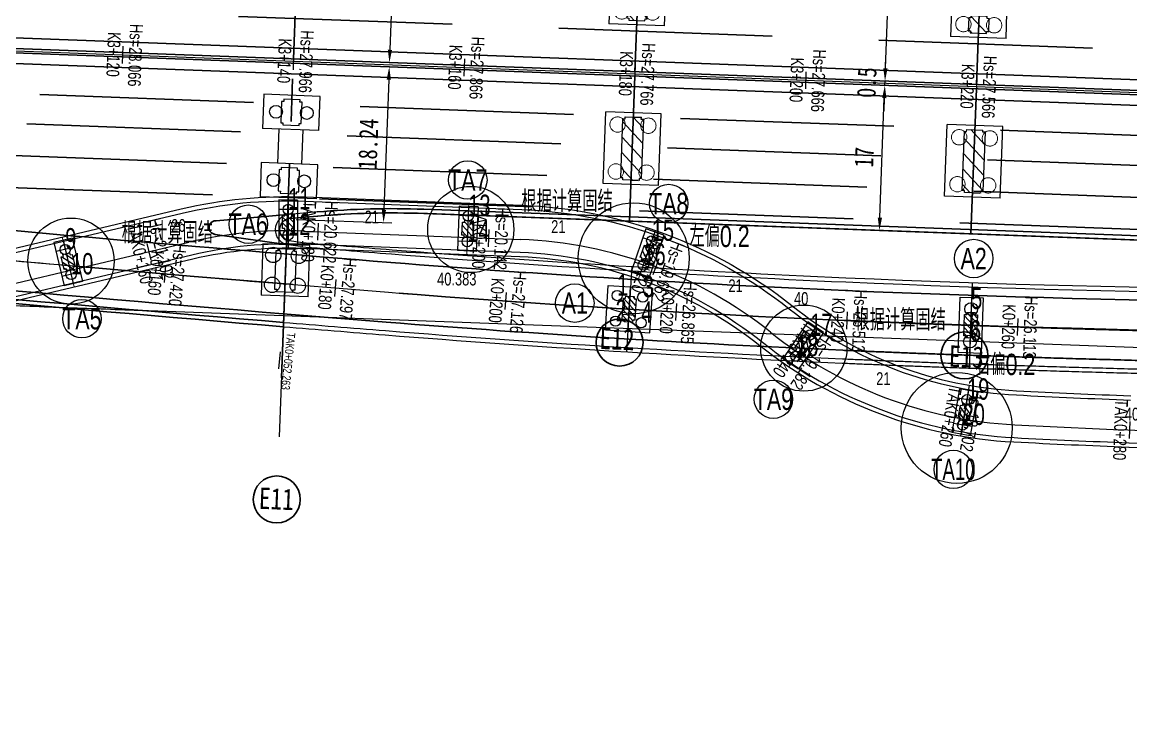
# Model space of a CAD drawing. Extents: x 0 to 558779, y 0 to 2762081.
# Drawn here: x 519330.7 to 519460.5, y 2757585 to 2757667.5 of the extents above; entities that cross this region are included whole.
import ezdxf
from ezdxf.enums import TextEntityAlignment as Align

# ---------------------------------------------------------------- set-up
doc = ezdxf.new("R2010")
doc.units = 0
doc.header["$LTSCALE"] = 20
doc.header["$PDMODE"] = 34
for name, pattern in [('CENTER', [2, 1.25, -0.25, 0.25, -0.25]), ('DASHED', [19.05, 12.7, -6.35]), ('HIDDEN', [0.375, 0.25, -0.125])]:
    doc.linetypes.add(name, pattern=pattern)
for name, color, linetype in [('B-标线', 8, 'Continuous'), ('DL-中心线', 10, 'Continuous'), ('L-主桥边线', 240, 'Continuous'), ('L-洛秀互通匝道边线', 140, 'Continuous'), ('L-脊线', 222, 'Continuous'), ('offset', 7, 'Continuous'), ('Pile-TA', 7, 'Continuous'), ('QL-主线桥位平面', 190, 'Continuous'), ('QL-主线桥墩', 191, 'Continuous'), ('QL-分孔线', 4, 'Continuous'), ('QL-墩号', 6, 'Continuous'), ('QL-桥墩', 191, 'Continuous'), ('QL-桥跨数值', 6, 'Continuous'), ('RD-红线', 230, 'Continuous'), ('XW_2022', 7, 'Continuous'), ('XW_A', 7, 'Continuous'), ('XW_C', 7, 'Continuous'), ('XW_红树林', 7, 'Continuous'), ('主线墩中心线', 6, 'Continuous'), ('主线墩号', 1, 'Continuous'), ('主线桥宽', 4, 'Continuous'), ('桩号-2022', 7, 'Continuous'), ('桩号-A', 7, 'Continuous'), ('桩号-红树林', 7, 'Continuous'), ('粗实线', 1, 'Continuous'), ('设计高-2022', 7, 'Continuous'), ('设计高-A', 7, 'Continuous'), ('设计高-地面高-2022', 7, 'Continuous'), ('设计高-地面高-A', 7, 'Continuous'), ('设计高-地面高-红树林', 7, 'Continuous'), ('设计高-红树林', 7, 'Continuous')]:
    doc.layers.add(name, color=color, linetype=linetype)
doc.layers.add('偏心', color=4, linetype='Continuous', plot=False)
doc.layers.add('坐标标注', color=6, linetype='Continuous', plot=False)
for name, color, linetype, lineweight in [('构造细实', 5, 'Continuous', 15), ('标注', 3, 'Continuous', 15), ('细虚线', 2, 'DASHED', 15)]:
    doc.layers.add(name, color=color, linetype=linetype, lineweight=lineweight)
doc.styles.get("Standard").update_dxf_attribs({"font": 'fsdb_e.shx', "width": 0.7, "bigfont": 'hzdx.shx'})
doc.styles.add('仿宋', font='simfang_0.ttf', dxfattribs={"width": 0.8})
doc.dimstyles.new('跨度', dxfattribs={"dimscale": 2, "dimtxt": 2.2, "dimasz": 1.5, "dimexe": 1, "dimexo": 1, "dimgap": 1, "dimtad": 1, "dimdec": 3, "dimzin": 9, "dimdsep": 46, "dimtxsty": '仿宋', "dimcen": 0, "dimclrd": 4, "dimclre": 4, "dimclrt": 256, "dimadec": 0, "dimazin": 3, "dimtfac": 1, "dimtdec": 3, "dimtix": 1, "dimtmove": 2, "dimatfit": 3, "dimfxl": 1, "dimtolj": 1, "dimtzin": 0, "dimarcsym": 2})
pattern_1 = [(0, (0, 2e-10), (0, 6.985), [5.08, -1.905]), (90, (0, 2e-10), (-6.985, 4e-16), [5.08, -1.905])]
pattern_2 = [(0, (0, 0), (0, 6.985), [5.08, -1.905]), (90, (0, 0), (-6.985, 4e-16), [5.08, -1.905])]

# ---------------------------------------------------------------- blocks, each defined once
blk = doc.blocks.new('(10-1)10m花瓶墩单排桩2根1.5')
h = blk.add_hatch()
h.set_pattern_fill('ANGLE', color=256)
h.set_pattern_definition(pattern_1)
h.paths.add_polyline_path([(-1.5, -0.5), (-1.5, 0.5), (-1.25, 0.5), (-1.25, 0.75), (1.25, 0.75), (1.25, 0.5), (1.5, 0.5), (1.5, -0.5), (1.25, -0.5), (1.25, -0.75), (-1.25, -0.75), (-1.25, -0.5)])
h = blk.add_hatch()
h.set_pattern_fill('ANGLE', color=256)
h.set_pattern_definition(pattern_1)
h.paths.add_polyline_path([(-1.5, -0.5), (-1.5, 0.5), (-1.25, 0.5), (-1.25, 0.75), (1.25, 0.75), (1.25, 0.5), (1.5, 0.5), (1.5, -0.5), (1.25, -0.5), (1.25, -0.75), (-1.25, -0.75), (-1.25, -0.5)])
h = blk.add_hatch()
h.set_pattern_fill('ANSI31', color=3, scale=0.15)
h.paths.add_polyline_path([(-1.5, -0.5), (-1.5, 0.5), (-1.25, 0.5), (-1.25, 0.75), (1.25, 0.75), (1.25, 0.5), (1.5, 0.5), (1.5, -0.5), (1.25, -0.5), (1.25, -0.75), (-1.25, -0.75), (-1.25, -0.5)])
at = {"layer": 'QL-桥墩', "color": 1}
for p, q in [((-3.25, -1.35), (-3.25, 1.35)), ((-3.25, 1.35), (3.25, 1.35)), ((3.25, 1.35), (3.25, -1.35)), ((3.25, -1.35), (-3.25, -1.35))]:
    blk.add_line(p, q, dxfattribs=at)
at = {"layer": 'QL-桥墩', "color": 3, "linetype": 'CENTER'}
for p, q in [((0, -1.35), (0, 1.35)), ((3.25, 0), (-3.25, 0))]:
    blk.add_line(p, q, dxfattribs=at)
at = {"layer": 'QL-桥墩', "color": 1}
blk.add_lwpolyline([(-1.5, -0.5), (-1.5, 0.5), (-1.25, 0.5), (-1.25, 0.75), (1.25, 0.75), (1.25, 0.5), (1.5, 0.5), (1.5, -0.5), (1.25, -0.5), (1.25, -0.75), (-1.25, -0.75), (-1.25, -0.5)], close=True, dxfattribs=at)
at = {"layer": 'QL-桥墩', "color": 3}
for centre in [(-1.9, 0), (1.9, 0)]:
    blk.add_circle(centre, 0.75, dxfattribs=at)
blk = doc.blocks.new('(10-2)10m花瓶墩双排桩4根1.2')
h = blk.add_hatch()
h.set_pattern_fill('ANGLE', color=256)
h.set_pattern_definition(pattern_2)
h.paths.add_polyline_path([(-1.5, -0.5), (-1.5, 0.5), (-1.25, 0.5), (-1.25, 0.75), (1.25, 0.75), (1.25, 0.5), (1.5, 0.5), (1.5, -0.5), (1.25, -0.5), (1.25, -0.75), (-1.25, -0.75), (-1.25, -0.5)])
h = blk.add_hatch()
h.set_pattern_fill('ANGLE', color=256)
h.set_pattern_definition(pattern_2)
h.paths.add_polyline_path([(-1.5, -0.5), (-1.5, 0.5), (-1.25, 0.5), (-1.25, 0.75), (1.25, 0.75), (1.25, 0.5), (1.5, 0.5), (1.5, -0.5), (1.25, -0.5), (1.25, -0.75), (-1.25, -0.75), (-1.25, -0.5)])
h = blk.add_hatch()
h.set_pattern_fill('ANSI31', color=3, scale=0.15)
h.paths.add_polyline_path([(-1.5, -0.5), (-1.5, 0.5), (-1.25, 0.5), (-1.25, 0.75), (1.25, 0.75), (1.25, 0.5), (1.5, 0.5), (1.5, -0.5), (1.25, -0.5), (1.25, -0.75), (-1.25, -0.75), (-1.25, -0.5)])
at = {"layer": 'QL-桥墩', "color": 1}
for p, q in [((-2.6, 2.6), (2.6, 2.6)), ((-2.6, 2.6), (-2.6, -2.6)), ((2.6, 2.6), (2.6, -2.6)), ((-2.6, -2.6), (2.6, -2.6))]:
    blk.add_line(p, q, dxfattribs=at)
at = {"layer": 'QL-桥墩', "color": 3, "linetype": 'CENTER'}
for p, q in [((0, 2.6), (0, -2.6)), ((-2.6, 0), (2.6, 0))]:
    blk.add_line(p, q, dxfattribs=at)
at = {"layer": 'QL-桥墩', "color": 1, "ltscale": 0.1}
blk.add_lwpolyline([(-1.5, -0.5), (-1.5, 0.5), (-1.25, 0.5), (-1.25, 0.75), (1.25, 0.75), (1.25, 0.5), (1.5, 0.5), (1.5, -0.5), (1.25, -0.5), (1.25, -0.75), (-1.25, -0.75), (-1.25, -0.5)], close=True, dxfattribs=at)
at = {"layer": 'QL-桥墩', "color": 3, "ltscale": 0.1}
for centre in [(-1.5, 1.5), (1.5, 1.5), (-1.5, -1.5), (1.5, -1.5)]:
    blk.add_circle(centre, 0.6, dxfattribs=at)
blk = doc.blocks.new('E12')
at = {"layer": '构造细实'}
h = blk.add_hatch(dxfattribs=at)
h.set_pattern_fill('ANSI31', color=4, scale=40, style=0)
h.set_pattern_definition([(45, (-121555.62, -63617.73), (-89.80256, 89.80256), [])])
h.paths.add_polyline_path([(-1565, 95), (-1565, 0), (-1565, -95), (-1540, -95), (-1540, -120), (-1390, -120), (-1390, -95), (-1365, -95), (-1365, 0), (-1365, 95), (-1390, 95), (-1390, 120), (-1540, 120), (-1540, 95)])
h.paths.add_polyline_path([(-565, -95), (-565, 0), (-565, 95), (-590, 95), (-590, 120), (-740, 120), (-740, 95), (-765, 95), (-765, 0), (-765, -95), (-740, -95), (-740, -120), (-590, -120), (-590, -95)])
h.paths.add_polyline_path([(-2340, -120), (-2190, -120), (-2190, -95), (-2165, -95), (-2165, 0), (-2165, 95), (-2190, 95), (-2190, 120), (-2340, 120), (-2340, 95), (-2365, 95), (-2365, 0), (-2365, -95), (-2340, -95)])
h = blk.add_hatch(dxfattribs=at)
h.set_pattern_fill('ANSI31', color=4, scale=40, style=0)
h.set_pattern_definition([(45, (-121555.62, -63640.25), (-89.80256, 89.80256), [])])
edge = h.paths.add_edge_path()
edge.add_line((590, 120), (1280, 120))
edge.add_line((1280, 120), (1280, 95))
edge.add_line((1280, 95), (1305, 95))
edge.add_line((1305, 95), (1305, -95))
edge.add_line((1305, -95), (1280, -95))
edge.add_line((1280, -95), (1280, -120))
edge.add_line((1280, -120), (590, -120))
edge.add_line((590, -120), (590, -95))
edge.add_line((590, -95), (565, -95))
edge.add_line((565, -95), (565, 0))
edge.add_line((565, 0), (565, 95))
at = {"layer": '粗实线'}
for p, q in [((-2415, 325), (-2415, -325)), ((-2115, 325), (-2415, 325)), ((-2115, 325), (-2115, -325)), ((-1615, 325), (-1615, -325)), ((-1315, 325), (-1615, 325)), ((-1315, 325), (-1315, -325)), ((-815, 325), (-815, -325)), ((-515, 325), (-815, 325)), ((-515, 325), (-515, -325)), ((515, 325), (515, -325)), ((1355, 325), (515, 325)), ((1355, 325), (1355, -325)), ((-1615, 85), (-2115, 85)), ((-815, 85), (-1315, 85)), ((-1615, -85), (-2115, -85)), ((-815, -85), (-1315, -85)), ((-2415, -325), (-2115, -325)), ((-1615, -325), (-1315, -325)), ((-815, -325), (-515, -325)), ((1355, -325), (515, -325))]:
    blk.add_line(p, q, dxfattribs=at)
at = {"layer": '粗实线', "color": 3}
blk.add_line((1305, 0), (1305, 85), dxfattribs=at)
for points in [[(-2340, -120), (-2340, -95), (-2365, -95), (-2365, 0), (-2365, 95), (-2340, 95), (-2340, 120), (-2190, 120), (-2190, 95), (-2165, 95), (-2165, 0), (-2165, -95)], [(-565, -95), (-565, 0), (-565, 95), (-590, 95), (-590, 120), (-740, 120), (-740, 95), (-765, 95), (-765, 0), (-765, -95), (-740, -95), (-740, -120)], [(590, 120), (1280, 120), (1280, 95), (1305, 95), (1305, -95), (1280, -95), (1280, -120), (590, -120), (590, -95), (565, -95), (565, 0), (565, 95)], [(590, 120), (590, 95), (565, 95)], [(-2340, -120), (-2190, -120), (-2190, -95), (-2165, -95)], [(-740, -120), (-590, -120), (-590, -95), (-565, -95)]]:
    blk.add_lwpolyline(points, dxfattribs=at)
blk.add_lwpolyline([(-1565, 95), (-1565, 0), (-1565, -95), (-1540, -95), (-1540, -120), (-1390, -120), (-1390, -95), (-1365, -95), (-1365, 0), (-1365, 95), (-1390, 95), (-1390, 120), (-1540, 120), (-1540, 95)], close=True, dxfattribs=at)
at = {"layer": '细虚线', "ltscale": 5}
for centre in [(-2265, 180), (-1465, 180), (-665, 180), (660, 180), (1210, 180), (-2265, -180), (-1465, -180), (-665, -180), (660, -180), (1210, -180)]:
    blk.add_circle(centre, 90, dxfattribs=at)
blk = doc.blocks.new('E13')
at = {"layer": '构造细实'}
h = blk.add_hatch(dxfattribs=at)
h.set_pattern_fill('ANSI31', color=4, scale=40, style=0)
h.set_pattern_definition([(45, (-130359.59, -63617.73), (-89.80256, 89.80256), [])])
h.paths.add_polyline_path([(-1615, 95), (-1615, 0), (-1615, -95), (-1590, -95), (-1590, -120), (-1440, -120), (-1440, -95), (-1415, -95), (-1415, 0), (-1415, 95), (-1440, 95), (-1440, 120), (-1590, 120), (-1590, 95)])
h.paths.add_polyline_path([(-565, -95), (-565, 0), (-565, 95), (-590, 95), (-590, 120), (-740, 120), (-740, 95), (-765, 95), (-765, 0), (-765, -95), (-740, -95), (-740, -120), (-590, -120), (-590, -95)])
h.paths.add_polyline_path([(-2440, -120), (-2290, -120), (-2290, -95), (-2265, -95), (-2265, 0), (-2265, 95), (-2290, 95), (-2290, 120), (-2440, 120), (-2440, 95), (-2465, 95), (-2465, 0), (-2465, -95), (-2440, -95)])
h = blk.add_hatch(dxfattribs=at)
h.set_pattern_fill('ANSI31', color=4, scale=40, style=0)
h.set_pattern_definition([(45, (-130359.59, -63640.25), (-89.80256, 89.80256), [])])
edge = h.paths.add_edge_path()
edge.add_line((590, 120), (1280, 120))
edge.add_line((1280, 120), (1280, 95))
edge.add_line((1280, 95), (1305, 95))
edge.add_line((1305, 95), (1305, -95))
edge.add_line((1305, -95), (1280, -95))
edge.add_line((1280, -95), (1280, -120))
edge.add_line((1280, -120), (590, -120))
edge.add_line((590, -120), (590, -95))
edge.add_line((590, -95), (565, -95))
edge.add_line((565, -95), (565, 0))
edge.add_line((565, 0), (565, 95))
at = {"layer": '粗实线'}
for p, q in [((-2515, 325), (-2515, -325)), ((-2215, 325), (-2515, 325)), ((-2215, 325), (-2215, -325)), ((-1665, 325), (-1665, -325)), ((-1365, 325), (-1665, 325)), ((-1365, 325), (-1365, -325)), ((-815, 325), (-815, -325)), ((-515, 325), (-815, 325)), ((-515, 325), (-515, -325)), ((515, 325), (515, -325)), ((1355, 325), (515, 325)), ((1355, 325), (1355, -325)), ((-1665, 85), (-2215, 85)), ((-815, 85), (-1365, 85)), ((-1665, -85), (-2215, -85)), ((-815, -85), (-1365, -85)), ((-2515, -325), (-2215, -325)), ((-1665, -325), (-1365, -325)), ((-815, -325), (-515, -325)), ((1355, -325), (515, -325))]:
    blk.add_line(p, q, dxfattribs=at)
at = {"layer": '粗实线', "color": 3}
blk.add_line((1305, 0), (1305, 85), dxfattribs=at)
for points in [[(-2440, -120), (-2440, -95), (-2465, -95), (-2465, 0), (-2465, 95), (-2440, 95), (-2440, 120), (-2290, 120), (-2290, 95), (-2265, 95), (-2265, 0), (-2265, -95)], [(-565, -95), (-565, 0), (-565, 95), (-590, 95), (-590, 120), (-740, 120), (-740, 95), (-765, 95), (-765, 0), (-765, -95), (-740, -95), (-740, -120)], [(590, 120), (1280, 120), (1280, 95), (1305, 95), (1305, -95), (1280, -95), (1280, -120), (590, -120), (590, -95), (565, -95), (565, 0), (565, 95)], [(590, 120), (590, 95), (565, 95)], [(-2440, -120), (-2290, -120), (-2290, -95), (-2265, -95)], [(-740, -120), (-590, -120), (-590, -95), (-565, -95)]]:
    blk.add_lwpolyline(points, dxfattribs=at)
blk.add_lwpolyline([(-1615, 95), (-1615, 0), (-1615, -95), (-1590, -95), (-1590, -120), (-1440, -120), (-1440, -95), (-1415, -95), (-1415, 0), (-1415, 95), (-1440, 95), (-1440, 120), (-1590, 120), (-1590, 95)], close=True, dxfattribs=at)
at = {"layer": '细虚线', "ltscale": 5}
for centre in [(-2365, 180), (-1515, 180), (-665, 180), (660, 180), (1210, 180), (-2365, -180), (-1515, -180), (-665, -180), (660, -180), (1210, -180)]:
    blk.add_circle(centre, 90, dxfattribs=at)
blk = doc.blocks.new('标注墩')
at = {"layer": '主线墩号', "lineweight": 35}
blk.add_circle((0, -28.5), 5.5, dxfattribs=at)
blk = doc.blocks.new('*D1520')
at = {"layer": 'DEFPOINTS', "color": 0}
for p in [(2342.7, -307.24), (2341.6, -336.75), (2352.84, -337.16)]:
    blk.add_point(p, dxfattribs=at)
at = {"layer": '主线桥宽', "color": 4, "lineweight": -2}
for p, q in [((2343.7, -307.27), (2354.94, -307.69)), ((2353.89, -309.15), (2352.9, -335.67)), ((2342.6, -336.78), (2353.84, -337.2))]:
    blk.add_line(p, q, dxfattribs=at)
at = {"layer": '主线桥宽', "color": 4}
for points in [[(2354.14, -309.16), (2353.64, -309.14), (2353.94, -307.66)], [(2352.65, -335.66), (2353.15, -335.68), (2352.84, -337.16)]]:
    blk.add_solid(points, dxfattribs=at)
at = {"layer": '主线桥宽', "insert": (2351.28, -322.33), "char_height": 2.2, "attachment_point": 5, "rotation": 87.8663, "style": '仿宋'}
blk.add_mtext('\\A1;29.53', dxfattribs=at)
blk = doc.blocks.new('*D1521')
at = {"layer": 'DEFPOINTS', "color": 0}
for p in [(2410.82, -339.83), (2421.53, -340.22), (2420.9, -357.21)]:
    blk.add_point(p, dxfattribs=at)
at = {"layer": '主线桥宽', "color": 4, "lineweight": -2}
for p, q in [((2420.53, -340.19), (2409.82, -339.79)), ((2410.24, -355.31), (2410.76, -341.32)), ((2419.9, -357.18), (2409.19, -356.78))]:
    blk.add_line(p, q, dxfattribs=at)
at = {"layer": '主线桥宽', "color": 4}
for points in [[(2411.01, -341.33), (2410.51, -341.31), (2410.82, -339.83)], [(2409.99, -355.31), (2410.49, -355.32), (2410.19, -356.81)]]:
    blk.add_solid(points, dxfattribs=at)
at = {"layer": '主线桥宽', "insert": (2408.39, -348.24), "char_height": 2.2, "attachment_point": 5, "rotation": 87.8663, "style": '仿宋'}
blk.add_mtext('\\A1;17', dxfattribs=at)
blk = doc.blocks.new('*D1541')
at = {"layer": 'DEFPOINTS', "color": 0}
for p in [(2341.59, -337.25), (2340.91, -355.47), (2352.15, -355.89)]:
    blk.add_point(p, dxfattribs=at)
at = {"layer": '主线桥宽', "color": 4, "lineweight": -2}
for p, q in [((2342.59, -337.28), (2353.82, -337.7)), ((2352.77, -339.16), (2352.2, -354.39)), ((2341.91, -355.51), (2353.14, -355.93))]:
    blk.add_line(p, q, dxfattribs=at)
at = {"layer": '主线桥宽', "color": 4}
for points in [[(2353.02, -339.17), (2352.52, -339.15), (2352.82, -337.66)], [(2351.95, -354.38), (2352.45, -354.4), (2352.15, -355.89)]]:
    blk.add_solid(points, dxfattribs=at)
at = {"layer": '主线桥宽', "insert": (2350.37, -346.7), "char_height": 2.2, "attachment_point": 5, "rotation": 87.8663, "style": '仿宋'}
blk.add_mtext('\\A1;18.24', dxfattribs=at)
blk = doc.blocks.new('*D1542')
at = {"layer": 'DEFPOINTS', "color": 0}
for p in [(2410.84, -339.33), (2421.55, -339.72), (2421.53, -340.22)]:
    blk.add_point(p, dxfattribs=at)
at = {"layer": '主线桥宽', "color": 4, "lineweight": -2}
for p, q in [((2410.89, -337.83), (2410.95, -336.33)), ((2420.53, -340.19), (2409.82, -339.79)), ((2420.55, -339.69), (2409.84, -339.29)), ((2410.82, -339.83), (2410.84, -339.33)), ((2410.76, -341.32), (2410.71, -342.82))]:
    blk.add_line(p, q, dxfattribs=at)
at = {"layer": '主线桥宽', "color": 4}
for points in [[(2410.64, -337.82), (2411.14, -337.84), (2410.84, -339.33)], [(2411.01, -341.33), (2410.51, -341.31), (2410.82, -339.83)]]:
    blk.add_solid(points, dxfattribs=at)
at = {"layer": '主线桥宽', "insert": (2408.71, -339.5), "char_height": 2.2, "attachment_point": 5, "rotation": 87.8663, "style": '仿宋'}
blk.add_mtext('\\A1;0.5', dxfattribs=at)
blk = doc.blocks.new('*D1543')
at = {"layer": 'DEFPOINTS', "color": 0}
for p in [(2412, -308.04), (2422.72, -308.44), (2421.55, -339.72)]:
    blk.add_point(p, dxfattribs=at)
at = {"layer": '主线桥宽', "color": 4, "lineweight": -2}
for p, q in [((2421.72, -308.4), (2411.01, -308)), ((2410.89, -337.83), (2411.95, -309.54)), ((2420.55, -339.69), (2409.84, -339.29))]:
    blk.add_line(p, q, dxfattribs=at)
at = {"layer": '主线桥宽', "color": 4}
for points in [[(2412.2, -309.55), (2411.7, -309.53), (2412, -308.04)], [(2410.64, -337.82), (2411.14, -337.84), (2410.84, -339.33)]]:
    blk.add_solid(points, dxfattribs=at)
at = {"layer": '主线桥宽', "insert": (2409.3, -323.6), "char_height": 2.2, "attachment_point": 5, "rotation": 87.8663, "style": '仿宋'}
blk.add_mtext('\\A1;31.308', dxfattribs=at)
blk = doc.blocks.new('(6-1)6.0m花瓶墩单排桩2根1.2')
h = blk.add_hatch()
h.set_pattern_fill('ANSI31', color=3, scale=0.15, angle=180)
h.paths.add_polyline_path([(1, 0.4), (1, -0.4), (0.75, -0.4), (0.75, -0.65), (-0.75, -0.65), (-0.75, -0.4), (-1, -0.4), (-1, 0.4), (-0.75, 0.4), (-0.75, 0.65), (0.75, 0.65), (0.75, 0.4)])
at = {"layer": 'QL-桥墩', "color": 1}
for p, q in [((-2.6, 1.1), (-2.6, -1.1)), ((-2.6, 1.1), (2.6, 1.1)), ((2.6, 1.1), (2.6, -1.1)), ((-2.6, -1.1), (2.6, -1.1))]:
    blk.add_line(p, q, dxfattribs=at)
at = {"layer": 'QL-桥墩', "color": 3, "linetype": 'CENTER'}
for p, q in [((-2.6, 0), (2.6, 0)), ((-1.5, 1.1), (-1.5, -1.1)), ((1.5, 1.1), (1.5, -1.1))]:
    blk.add_line(p, q, dxfattribs=at)
at = {"layer": 'QL-桥墩', "color": 1}
blk.add_lwpolyline([(1, 0.4), (1, -0.4), (0.75, -0.4), (0.75, -0.65), (-0.75, -0.65), (-0.75, -0.4), (-1, -0.4), (-1, 0.4), (-0.75, 0.4), (-0.75, 0.65), (0.75, 0.65), (0.75, 0.4)], close=True, dxfattribs=at)
at = {"layer": 'QL-桥墩', "color": 3}
for centre in [(-1.5, 0), (1.5, 0)]:
    blk.add_circle(centre, 0.6, dxfattribs=at)
blk = doc.blocks.new('E11XIA2')
at = {"layer": 'QL-主线桥位平面'}
for p, q in [((21.5, 2.75), (21.5, -2.75)), ((27.5, 2.75), (21.5, 2.75)), ((27.5, 2.75), (27.5, -2.75)), ((21.5, -2.75), (27.5, -2.75))]:
    blk.add_line(p, q, dxfattribs=at)
blk.add_lwpolyline([(27, -0.95), (27, 0), (27, 0.95), (26.75, 0.95), (26.75, 1.2), (22.25, 1.2), (22.25, 0.95), (22, 0.95), (22, 0), (22, -0.95), (22.25, -0.95), (22.25, -1.2), (26.75, -1.2), (26.75, -0.95)], close=True, dxfattribs=at)
at = {"layer": 'QL-主线桥位平面', "ltscale": 5}
for centre in [(22.75, 1.5), (26.25, 1.5), (22.75, -1.5), (26.25, -1.5)]:
    blk.add_circle(centre, 0.9, dxfattribs=at)
blk = doc.blocks.new('E11XIA')
at = {"layer": 'QL-主线桥位平面'}
for p, q in [((4, 3.3), (4, -3.3)), ((8, 3.3), (4, 3.3)), ((8, 3.3), (8, -3.3)), ((12, 3.3), (12, -3.3)), ((16, 3.3), (12, 3.3)), ((16, 3.3), (16, -3.3)), ((8, 1.4), (12, 1.4)), ((8, -1.4), (12, -1.4)), ((4, -3.3), (8, -3.3)), ((12, -3.3), (16, -3.3))]:
    blk.add_line(p, q, dxfattribs=at)
for points in [[(7.5, -0.95), (7.5, 0), (7.5, 0.95), (7.25, 0.95), (7.25, 1.2), (4.75, 1.2), (4.75, 0.95), (4.5, 0.95), (4.5, 0), (4.5, -0.95), (4.75, -0.95), (4.75, -1.2), (7.25, -1.2), (7.25, -0.95)], [(15.5, -0.95), (15.5, 0), (15.5, 0.95), (15.25, 0.95), (15.25, 1.2), (12.75, 1.2), (12.75, 0.95), (12.5, 0.95), (12.5, 0), (12.5, -0.95), (12.75, -0.95), (12.75, -1.2), (15.25, -1.2), (15.25, -0.95)]]:
    blk.add_lwpolyline(points, close=True, dxfattribs=at)
at = {"layer": 'QL-主线桥位平面', "ltscale": 5}
for centre in [(6, 1.8), (14, 1.8), (6, -1.8), (14, -1.8)]:
    blk.add_circle(centre, 0.75, dxfattribs=at)
blk = doc.blocks.new('主线桥墩10.09')
at = {"layer": 'L-主桥边线'}
for p, q in [((2340.9071, -355.4728), (2340.215, -374.0488)), ((2344.4614, -355.1352), (2341.1678, -355.4228))]:
    blk.add_line(p, q, dxfattribs=at)
at = {"layer": 'L-主桥边线', "color": 3, "lineweight": 35}
for points in [[(1927.4958, -307.3726, 0.02003161), (2286.864, -335.2068), (3681.65, -387.174)], [(1927.5544, -306.876), (1927.5544, -306.876, 0.02003161), (2286.8826, -334.7071), (3681.6686, -386.6743)]]:
    blk.add_lwpolyline(points, format="xyb", dxfattribs=at)
at = {"layer": 'L-主桥边线', "lineweight": 35, "ltscale": 2, "flags": 128}
blk.add_lwpolyline([(2356.2377, -354.8033), (3416.4211, -394.3038)], dxfattribs=at)
at = {"layer": 'L-主桥边线', "lineweight": 35, "ltscale": 2}
blk.add_arc((2353.1618, -454.756), 100, 87.85002, 94.991267, dxfattribs=at)
at = {"layer": '主线墩中心线', "linetype": 'CENTER', "lineweight": 35}
for p, q in [((2341.6049, -336.746), (2342.7043, -307.2366)), ((2381.5771, -338.2353), (2382.7097, -307.8374)), ((2421.5494, -339.7246), (2422.7151, -308.4382)), ((2340.215, -374.0488), (2341.5863, -337.2456)), ((2380.9256, -355.7231), (2381.5585, -338.7349)), ((2420.8978, -357.2124), (2421.5308, -340.2242))]:
    blk.add_line(p, q, dxfattribs=at)
at = {"layer": '主线墩号', "xscale": 0.0100000001842613, "yscale": 0.0100000001842613, "zscale": 0.0100000001842613, "rotation": 267.8662510204055}
for name, p in [('E12', (2381.5902, -337.8855)), ('E13', (2421.5624, -339.3748))]:
    blk.add_blockref(name, p, dxfattribs=at)
at = {"layer": '主线墩号', "lineweight": 35}
for p, xscale, yscale, zscale, rotation in [((2380.9256, -355.7231), 0.5000000000311186, 0.5000000000311186, 0.5000000000311186, 355.3604319769558), ((2380.9256, -355.7231), 0.5000000000311186, 0.5000000000311186, 0.5000000000311186, 355.3604319769558), ((2420.8978, -357.2124), 0.5000000000173498, 0.5000000000173498, 0.5000000000173498, 356.9201987162301), ((2340.215, -374.0488), -0.5000000000046914, 0.5, 0.5, 357.7682085981253), ((2340.215, -374.0488), -0.5000000000046914, 0.5, 0.5, 357.7682085981253)]:
    blk.add_blockref('标注墩', p, dxfattribs=dict(at, xscale=xscale, yscale=yscale, zscale=zscale, rotation=rotation))
at = {"layer": '主线墩号', "lineweight": 35, "style": '仿宋', "width": 0.8}
for s, p in [('E12', (2379.4905, -369.5058)), ('E13', (2420.375, -371.5773)), ('E11', (2339.6202, -388.2116))]:
    blk.add_text(s, height=2.5, rotation=357.768209, dxfattribs=at).set_placement(p, align=Align.MIDDLE_CENTER)
at = {"layer": '主线桥宽'}
for p1, p2, distance, picture, middle in [((2342.7043, -307.2366), (2341.6049, -336.746), 11.2459, '*D1520', (2351.2753, -322.3311)), ((2420.8978, -357.2124), (2421.5308, -340.2242), 10.7181, '*D1521', (2408.3925, -348.2406))]:
    dim = blk.add_aligned_dim(p1=p1, p2=p2, distance=distance, dimstyle='跨度', override={"dimscale": 1, "dimfxl": 0.6}, dxfattribs=at)
    dim.commit()
    dim.dimension.update_dxf_attribs({"geometry": picture, "text_midpoint": middle})
for base, p1, p2, angle, picture, middle in [((2412.0044, -308.0391), (2421.5494, -339.7246), (2422.7151, -308.4382), 267.866251, '*D1543', (2409.3042, -323.6034)), ((2352.1452, -355.8915), (2341.5863, -337.2456), (2340.9071, -355.4728), 87.866251, '*D1541', (2350.3674, -346.699)), ((2410.8387, -339.3255), (2421.5308, -340.2242), (2421.5494, -339.7246), 267.866251, '*D1542', (2408.712, -339.4964))]:
    dim = blk.add_linear_dim(base=base, p1=p1, p2=p2, angle=angle, dimstyle='跨度', override={"dimscale": 1, "dimfxl": 0.6}, dxfattribs=at)
    dim.commit()
    dim.dimension.update_dxf_attribs({"geometry": picture, "text_midpoint": middle})

msp = doc.modelspace()

# ---------------------------------------------------------------- linework, layer by layer
msp.add_line((519361.726, 2757643.327), (519360.805, 2757618.928))
at = {"layer": 'B-标线', "linetype": 'HIDDEN', "lineweight": 35, "ltscale": 5}
for p, q in [((519361.787, 2757644.954), (519353.423, 2757644.223)), ((519361.885, 2757641.396), (519353.326, 2757642.626))]:
    msp.add_line(p, q, dxfattribs=at)
at = {"layer": 'B-标线', "linetype": 'HIDDEN', "lineweight": 35, "ltscale": 5, "flags": 128}
for points in [[(516322.438, 2758316.933), (516956.171, 2758023.087, 0.0793686), (517564.823, 2757850.856), (518947.799, 2757687.806, 0.0200316), (519307.547, 2757659.942), (521003.552, 2757596.752)], [(516320.965, 2758313.758), (516954.699, 2758019.912, 0.0793686), (517564.414, 2757847.38), (518947.39, 2757684.33, 0.0200316), (519307.417, 2757656.444), (521003.422, 2757593.254)], [(516319.388, 2758310.356), (516953.121, 2758016.51, 0.0793686), (517563.975, 2757843.656), (518946.951, 2757680.605, 0.0200316), (519307.277, 2757652.697), (521003.282, 2757589.507)], [(516317.81, 2758306.954), (516951.544, 2758013.108, 0.0793686), (517563.535, 2757839.932), (518946.511, 2757676.881, 0.0200316), (519307.137, 2757648.95), (521003.142, 2757585.76)], [(518721.328, 2757724.575), (518948.97, 2757697.737, 0.0200316), (519307.919, 2757669.935), (521003.924, 2757606.745)], [(519188.271, 2757654.447, 0.0103217), (519373.607, 2757635.849, 0.0089021), (519426.915, 2757632.563, 0.0001389), (519427.753, 2757632.527, 0.0002778), (519429.467, 2757632.454, 0.0002778), (519431.233, 2757632.38, 0.0002778), (519433.058, 2757632.307, 0.0002778), (519434.946, 2757632.232, 0.0002778), (519436.906, 2757632.157, 0.0002778), (519438.947, 2757632.082, 0.0002778), (519441.078, 2757632.005, 0.0002778), (519443.313, 2757631.927, 0.0002778), (519445.67, 2757631.847, 0.0002778), (519448.17, 2757631.766, 0.0002778), (519450.843, 2757631.681, 0.0002778), (519453.731, 2757631.594, 0.0002778), (519456.896, 2757631.501, 0.0002623), (519460.228, 2757631.407, 0.0002315), (519463.56, 2757631.316, 0.0002006), (519466.892, 2757631.228, 0.0001698), (519470.224, 2757631.143, 0.0001389), (519473.556, 2757631.059, 0.000108), (519476.889, 2757630.978, 0.0000772), (519480.221, 2757630.897, 0.0000463), (519483.553, 2757630.817, 0.0000154), (519486.886, 2757630.738, -0.0001286), (519490.218, 2757630.658, -0.0003858), (519493.55, 2757630.575, -0.000643), (519496.883, 2757630.485, -0.0009002), (519500.214, 2757630.385, -0.0011574), (519503.546, 2757630.271, -0.0014146), (519506.877, 2757630.14, -0.0016718), (519510.206, 2757629.988, -0.001929), (519513.535, 2757629.812, -0.0021862), (519516.862, 2757629.609, -0.0023148), (519520.021, 2757629.388, -0.0023148), (519522.901, 2757629.159, -0.0023148), (519525.565, 2757628.923, -0.0023148), (519528.054, 2757628.678, -0.0023148), (519530.398, 2757628.426, -0.0023148), (519532.62, 2757628.167, -0.0023148), (519534.736, 2757627.9, -0.0023148), (519536.759, 2757627.625, -0.0023148), (519538.7, 2757627.344, -0.0023148), (519540.568, 2757627.055, -0.0023148), (519542.37, 2757626.759, -0.0023148), (519544.112, 2757626.457, -0.0023148), (519545.799, 2757626.148, -0.0011574), (519546.623, 2757625.991, -0.3342123), (519691.822, 2757465.459, -0.0031293), (519692.008, 2757463.245, -0.003215), (519692.166, 2757461.028, -0.0033008), (519692.296, 2757458.81, -0.0033865), (519692.395, 2757456.59, -0.0034722), (519692.465, 2757454.369, -0.003558), (519692.503, 2757452.147, -0.0036437), (519692.509, 2757449.925, -0.0037294), (519692.482, 2757447.703, -0.0038152), (519692.422, 2757445.481, -0.003858), (519692.328, 2757443.285, -0.003858), (519692.204, 2757441.137, -0.003858), (519692.049, 2757439.035, -0.003858), (519691.866, 2757436.975, -0.003858), (519691.655, 2757434.958, -0.003858), (519691.417, 2757432.98, -0.003858), (519691.153, 2757431.04, -0.003858), (519690.865, 2757429.138, -0.003858), (519690.552, 2757427.27, -0.0034722), (519690.251, 2757425.619, -0.0869089), (519675.628, 2757386.884, -0.0030719), (519674.858, 2757385.6, -0.0027325), (519674.138, 2757384.431, -0.0027325), (519673.382, 2757383.234, -0.0027325), (519672.588, 2757382.006, -0.0027325), (519671.753, 2757380.744, -0.0027325), (519670.871, 2757379.445, -0.0027325), (519669.939, 2757378.102, -0.0027325), (519668.95, 2757376.709, -0.0027325), (519667.897, 2757375.261, -0.0027325), (519666.77, 2757373.745, -0.0027325), (519665.556, 2757372.151, -0.0027325), (519664.24, 2757370.46, -0.0026271), (519662.856, 2757368.722, -0.0024163), (519661.455, 2757366.997, -0.0022056), (519660.038, 2757365.285, -0.0019948), (519658.607, 2757363.585, -0.001784), (519657.162, 2757361.896, -0.0015732), (519655.707, 2757360.217, -0.0013624), (519654.241, 2757358.547, -0.0011516), (519652.768, 2757356.883, -0.0009408), (519651.287, 2757355.226, -0.0163718), (519621.173, 2757323.784, 0.0199711), (519588.283, 2757288.944, -0.0243726), (519547.78, 2757246.79)]]:
    msp.add_lwpolyline(points, format="xyb", dxfattribs=at)
at = {"layer": 'B-标线', "lineweight": 35, "flags": 128}
for points in [[(518725.387, 2757720.573), (518948.561, 2757694.261, 0.0200316), (519307.789, 2757666.438), (521003.794, 2757603.247)], [(518725.036, 2757717.593), (518948.209, 2757691.282, 0.0200316), (519307.677, 2757663.44), (521003.682, 2757600.25)], [(519187.85, 2757650.972, 0.0103217), (519373.33, 2757632.36, 0.0089021), (519426.762, 2757629.067, 0.0001389), (519427.602, 2757629.03, 0.0002778), (519429.319, 2757628.957, 0.0002778), (519431.09, 2757628.883, 0.0002778), (519432.918, 2757628.809, 0.0002778), (519434.811, 2757628.735, 0.0002778), (519436.775, 2757628.66, 0.0002778), (519438.819, 2757628.584, 0.0002778), (519440.954, 2757628.507, 0.0002778), (519443.193, 2757628.429, 0.0002778), (519445.554, 2757628.349, 0.0002778), (519448.057, 2757628.268, 0.0002778), (519450.734, 2757628.183, 0.0002778), (519453.626, 2757628.095, 0.0002778), (519456.795, 2757628.002, 0.0002623), (519460.131, 2757627.908, 0.0002315), (519463.466, 2757627.817, 0.0002006)], [(519240.823, 2757651.909, 0.0074116), (519373.885, 2757639.338, 0.0089021), (519427.068, 2757636.06, 0.0000462), (519427.346, 2757636.048, 0.0000462)]]:
    msp.add_lwpolyline(points, format="xyb", dxfattribs=at)
at = {"layer": 'B-标线', "lineweight": 35, "ltscale": 5, "flags": 128}
for points in [[(519427.068, 2757636.06, 0.0177544), (519533.308, 2757635.183, -0.0161243), (519598.014, 2757634.86), (519726.918, 2757630.057)], [(519426.915, 2757632.563, 0.0177544), (519533.404, 2757631.684, -0.0161243), (519597.884, 2757631.362), (519726.787, 2757626.56)]]:
    msp.add_lwpolyline(points, format="xyb", dxfattribs=at)
at = {"layer": 'B-标线', "linetype": 'HIDDEN', "lineweight": 35, "ltscale": 5}
msp.add_arc((519353.393, 2757643.424), 0.8, 87.86625, 265.18875, dxfattribs=at)
at = {"layer": 'DL-中心线', "linetype": 'CENTER', "lineweight": 35, "ltscale": 5, "flags": 128}
for points in [[(519188.271, 2757654.447, 0.0103217), (519373.607, 2757635.849, 0.0089021), (519426.915, 2757632.563, 0.0001389), (519427.753, 2757632.527, 0.0002778), (519429.467, 2757632.454, 0.0002778), (519431.233, 2757632.38, 0.0002778), (519433.058, 2757632.307, 0.0002778), (519434.946, 2757632.232, 0.0002778), (519436.906, 2757632.157, 0.0002778), (519438.947, 2757632.082, 0.0002778), (519441.078, 2757632.005, 0.0002778), (519443.313, 2757631.927, 0.0002778), (519445.67, 2757631.847, 0.0002778), (519448.17, 2757631.766, 0.0002778), (519450.843, 2757631.681, 0.0002778), (519453.731, 2757631.594, 0.0002778), (519456.896, 2757631.501, 0.0002623), (519460.228, 2757631.407, 0.0002315), (519463.56, 2757631.316, 0.0002006), (519466.892, 2757631.228, 0.0001698), (519470.224, 2757631.143, 0.0001389), (519473.556, 2757631.059, 0.000108), (519476.889, 2757630.978, 0.0000772), (519480.221, 2757630.897, 0.0000463), (519483.553, 2757630.817, 0.0000154), (519486.886, 2757630.738, -0.0001286), (519490.218, 2757630.658, -0.0003858), (519493.55, 2757630.575, -0.000643), (519496.883, 2757630.485, -0.0009002), (519500.214, 2757630.385, -0.0011574), (519503.546, 2757630.271, -0.0014146), (519506.877, 2757630.14, -0.0016718), (519510.206, 2757629.988, -0.001929), (519513.535, 2757629.812, -0.0021862), (519516.862, 2757629.609, -0.0023148), (519520.021, 2757629.388, -0.0023148), (519522.901, 2757629.159, -0.0023148), (519525.565, 2757628.923, -0.0023148), (519528.054, 2757628.678, -0.0023148), (519530.398, 2757628.426, -0.0023148), (519532.62, 2757628.167, -0.0023148), (519534.736, 2757627.9, -0.0023148), (519536.759, 2757627.625, -0.0023148), (519538.7, 2757627.344, -0.0023148), (519540.568, 2757627.055, -0.0023148), (519542.37, 2757626.759, -0.0023148), (519544.112, 2757626.457, -0.0023148), (519545.799, 2757626.148, -0.0011574), (519546.623, 2757625.991, -0.3342123), (519691.822, 2757465.459, -0.0031293), (519692.008, 2757463.245, -0.003215), (519692.166, 2757461.028, -0.0033008), (519692.296, 2757458.81, -0.0033865), (519692.395, 2757456.59, -0.0034722), (519692.465, 2757454.369, -0.003558), (519692.503, 2757452.147, -0.0036437), (519692.509, 2757449.925, -0.0037294), (519692.482, 2757447.703, -0.0038152), (519692.422, 2757445.481, -0.003858), (519692.328, 2757443.285, -0.003858), (519692.204, 2757441.137, -0.003858), (519692.049, 2757439.035, -0.003858), (519691.866, 2757436.975, -0.003858), (519691.655, 2757434.958, -0.003858), (519691.417, 2757432.98, -0.003858), (519691.153, 2757431.04, -0.003858), (519690.865, 2757429.138, -0.003858), (519690.552, 2757427.27, -0.0034722), (519690.251, 2757425.619, -0.0869089), (519675.628, 2757386.884, -0.0030719), (519674.858, 2757385.6, -0.0027325), (519674.138, 2757384.431, -0.0027325), (519673.382, 2757383.234, -0.0027325), (519672.588, 2757382.006, -0.0027325), (519671.753, 2757380.744, -0.0027325), (519670.871, 2757379.445, -0.0027325), (519669.939, 2757378.102, -0.0027325), (519668.95, 2757376.709, -0.0027325), (519667.897, 2757375.261, -0.0027325), (519666.77, 2757373.745, -0.0027325), (519665.556, 2757372.151, -0.0027325), (519664.24, 2757370.46, -0.0026271), (519662.856, 2757368.722, -0.0024163), (519661.455, 2757366.997, -0.0022056), (519660.038, 2757365.285, -0.0019948), (519658.607, 2757363.585, -0.001784), (519657.162, 2757361.896, -0.0015732), (519655.707, 2757360.217, -0.0013624), (519654.241, 2757358.547, -0.0011516), (519652.768, 2757356.883, -0.0009408), (519651.287, 2757355.226, -0.0163718), (519621.173, 2757323.784, 0.0199711), (519588.283, 2757288.944, -0.0243726), (519547.78, 2757246.79)], [(519426.915, 2757632.563, 0.0177544), (519533.404, 2757631.684, -0.0161243), (519597.884, 2757631.362), (520355.354, 2757603.14)]]:
    msp.add_lwpolyline(points, format="xyb", dxfattribs=at)
at = {"layer": 'L-主桥边线'}
for p, q in [((519365.278, 2757645.258), (519361.984, 2757644.971)), ((519363.312, 2757641.696), (519361.956, 2757641.891)), ((519363.241, 2757641.201), (519361.885, 2757641.396))]:
    msp.add_line(p, q, dxfattribs=at)
at = {"layer": 'L-主桥边线', "lineweight": 35, "ltscale": 2}
for p, q in [((519362.028, 2757644.473), (519365.304, 2757644.759)), ((519377.728, 2757645.069), (520437.281, 2757605.592))]:
    msp.add_line(p, q, dxfattribs=at)
at = {"layer": 'L-主桥边线', "lineweight": 35, "ltscale": 2, "flags": 128}
for points in [[(518705.32, 2757721.176), (518948.356, 2757692.523, 0.0200316), (519307.724, 2757664.689), (520702.51, 2757612.722)], [(518705.379, 2757721.673), (518948.414, 2757693.019, 0.0200316), (519307.742, 2757665.188), (520702.528, 2757613.221)], [(519196.322, 2757648.443, 0.0091778), (519361.298, 2757631.828)], [(519196.381, 2757648.939, 0.0091765), (519361.316, 2757632.329)]]:
    msp.add_lwpolyline(points, format="xyb", dxfattribs=at)
msp.add_lwpolyline([(519377.747, 2757645.568), (520437.3, 2757606.091)], dxfattribs=at)
at = {"layer": 'L-主桥边线', "lineweight": 35, "ltscale": 2}
for radius in [100.5, 100]:
    msp.add_arc((519374.005, 2757545.138), radius, 87.86625, 94.99127, dxfattribs=at)
at = {"layer": 'L-主桥边线'}
for radius in [1.8, 1.3]:
    msp.add_arc((519362.141, 2757643.178), radius, 94.99127, 261.81845, dxfattribs=at)
at = {"layer": 'L-洛秀互通匝道边线', "flags": 128}
for points in [[(519363.297, 2757641.698, 0.0005958), (519374.004, 2757640.834, 0.0089021), (519427.133, 2757637.559)], [(519363.241, 2757641.201, 0.0005967), (519373.964, 2757640.335, 0.0089021), (519427.111, 2757637.059)], [(519427.111, 2757637.059, 0.0177544), (519533.281, 2757636.183, -0.0161243), (519598.051, 2757635.859), (520329.653, 2757608.601)], [(519427.133, 2757637.559, 0.0177544), (519533.268, 2757636.683, -0.0161243), (519598.07, 2757636.359), (520329.672, 2757609.101)], [(519361.298, 2757631.828, 0.0006615), (519373.211, 2757630.865, 0.0089021), (519426.696, 2757627.568, 0.0001389), (519427.537, 2757627.532, 0.0002778), (519429.256, 2757627.458, 0.0002778), (519431.028, 2757627.385, 0.0002778), (519432.858, 2757627.311, 0.0002778), (519434.753, 2757627.236, 0.0002778), (519436.718, 2757627.161, 0.0002778), (519438.764, 2757627.085, 0.0002778), (519440.901, 2757627.008, 0.0002778), (519443.142, 2757626.93, 0.0002778), (519445.504, 2757626.85, 0.0002778), (519448.009, 2757626.768, 0.0002778), (519450.688, 2757626.684, 0.0002778), (519453.581, 2757626.596, 0.0002778), (519456.752, 2757626.503, 0.0002623), (519460.089, 2757626.409, 0.0002315), (519463.426, 2757626.318, 0.0002006)], [(519361.316, 2757632.329, 0.0006627), (519373.25, 2757631.363, 0.0089021), (519426.718, 2757628.068, 0.0001389), (519427.559, 2757628.031, 0.0002778), (519429.277, 2757627.958, 0.0002778), (519431.049, 2757627.884, 0.0002778), (519432.878, 2757627.81, 0.0002778), (519434.772, 2757627.736, 0.0002778), (519436.737, 2757627.661, 0.0002778), (519438.782, 2757627.585, 0.0002778), (519440.918, 2757627.508, 0.0002778), (519443.159, 2757627.43, 0.0002778), (519445.52, 2757627.35, 0.0002778), (519448.025, 2757627.268, 0.0002778), (519450.703, 2757627.184, 0.0002778), (519453.596, 2757627.096, 0.0002778), (519456.766, 2757627.003, 0.0002623), (519460.103, 2757626.909, 0.0002315), (519463.439, 2757626.818, 0.0002006)], [(519460.262, 2757617.737, 0.0098499), (519499.73, 2757617.01, -0.0388859), (519545.877, 2757613.475, 0.1097256), (519568.382, 2757614.926, -0.080223), (519615.214, 2757620.709), (519639.768, 2757619.794, -0.0820799), (519671.085, 2757613.413)], [(519460.281, 2757618.237, 0.0098499), (519499.729, 2757617.51, -0.0388859), (519545.954, 2757613.969, 0.1097256), (519568.242, 2757615.406, -0.080223), (519615.233, 2757621.209), (519639.787, 2757620.294, -0.0806616), (519670.744, 2757614.076)]]:
    msp.add_lwpolyline(points, format="xyb", dxfattribs=at)
at = {"layer": 'L-脊线'}
msp.add_arc((519731.335, 2762133.646), 4512, 264.864915, 265.299861, dxfattribs=at)
at = {"layer": 'offset', "flags": 128}
for points in [[(519211.249, 2757646.321, 0.0095478), (519218.668, 2757645.33, 0.0045789), (519300.955, 2757636.694, 0.0820123), (519315.91, 2757637.716), (519349.322, 2757645.606, -0.0676604), (519363.802, 2757647.012), (519389.21, 2757646.038, -0.1600142), (519420.801, 2757634.303, 0.156619), (519447.103, 2757624.334, 0.0033565), (519460.462, 2757623.734, 0.0033565)], [(519211.094, 2757645.839, 0.0096507), (519218.611, 2757644.833, 0.0045789), (519300.908, 2757636.196, 0.0820123), (519316.025, 2757637.229), (519349.437, 2757645.12, -0.0676604), (519363.783, 2757646.512), (519389.191, 2757645.538, -0.1600142), (519420.49, 2757633.912, 0.156619), (519447.078, 2757623.835, 0.0033565), (519460.443, 2757623.234, 0.0033565)], [(519187.086, 2757644.433, -0.0211257), (519203.68, 2757642.033, 0.018029), (519218.044, 2757639.866, 0.0045789), (519300.431, 2757631.219, 0.0820123), (519317.174, 2757632.363), (519350.586, 2757640.253, -0.0676604), (519363.591, 2757641.516), (519389, 2757640.542, -0.1600142), (519417.373, 2757630.002, 0.156619), (519446.82, 2757618.841, 0.0033565), (519460.252, 2757618.238, 0.0033565)], [(519187.036, 2757643.935, -0.0211257), (519203.588, 2757641.542, 0.018029), (519217.987, 2757639.369, 0.0045789), (519300.384, 2757630.721, 0.0820123), (519317.289, 2757631.877), (519350.701, 2757639.767, -0.0676604), (519363.572, 2757641.016), (519388.98, 2757640.042, -0.1600142), (519417.061, 2757629.611, 0.156619), (519446.794, 2757618.342, 0.0033565), (519460.233, 2757617.738, 0.0033565)]]:
    msp.add_lwpolyline(points, format="xyb", dxfattribs=at)
at = {"layer": 'Pile-TA'}
msp.add_line((519360.769, 2757626.882), (519360.969, 2757628.872), dxfattribs=at)
at = {"layer": 'QL-分孔线', "color": 1}
for p, q in [((519361.857, 2757647.052), (519361.844, 2757641.052)), ((519440.563, 2757619.042), (519441.591, 2757624.953))]:
    msp.add_line(p, q, dxfattribs=at)
at = {"layer": 'QL-分孔线'}
for p, q in [((519402.06, 2757638.868), (519401.455, 2757628.886)), ((519441.887, 2757636.986), (519441.536, 2757626.986))]:
    msp.add_line(p, q, dxfattribs=at)
at = {"layer": 'QL-墩号'}
for centre in [(519382.871, 2757648.989), (519406.391, 2757646.239), (519357.178, 2757643.822), (519442.077, 2757639.803), (519395.398, 2757634.582), (519337.715, 2757632.76), (519418.64, 2757623.336), (519439.694, 2757615.121)]:
    msp.add_circle(centre, 2.25, dxfattribs=at)
at = {"layer": 'RD-红线'}
for points in [[(519322.218, 2757694.228, 0.0000754), (519326.65, 2757694.059, 0.0000617), (519331.084, 2757693.892, 0.000048), (519335.52, 2757693.725, 0.0000343), (519339.957, 2757693.559, 0.0000206), (519344.396, 2757693.393, 0.0000069), (519348.836, 2757693.228), (519544.572, 2757685.935)], [(519324.391, 2757634.502, 0.0000617), (519328.839, 2757634.334, 0.000048), (519333.286, 2757634.167, 0.0000343), (519337.732, 2757634.001, 0.0000206), (519342.175, 2757633.835, 0.0000069), (519346.618, 2757633.669), (519472.268, 2757628.988)]]:
    msp.add_lwpolyline(points, format="xyb", dxfattribs=at)
at = {"layer": 'XW_2022', "color": 4}
msp.add_line((519307.733, 2757664.939), (520743.918, 2757611.429), dxfattribs=at)
msp.add_line((519307.733, 2757664.939), (520743.918, 2757611.429), dxfattribs=at)
at = {"layer": 'XW_A', "color": 6, "flags": 128}
msp.add_lwpolyline([(519426.915, 2757632.563, 0.000084), (519427.418, 2757632.541, 0.000791), (519432.41, 2757632.333, 0.0008583), (519438.405, 2757632.102, 0.0007583), (519444.402, 2757631.89, 0.0006583), (519450.398, 2757631.695, 0.0005583), (519456.396, 2757631.515, 0.0004583), (519462.393, 2757631.347, 0.0003583), (519468.391, 2757631.189, 0.0002583), (519474.389, 2757631.039, 0.0001583), (519480.388, 2757630.893, 0.0000583), (519486.386, 2757630.75), (519486.886, 2757630.738)], format="xyb", dxfattribs=at)
msp.add_lwpolyline([(519426.915, 2757632.563, 0.000084), (519427.418, 2757632.541, 0.000791), (519432.41, 2757632.333, 0.0008583), (519438.405, 2757632.102, 0.0007583), (519444.402, 2757631.89, 0.0006583), (519450.398, 2757631.695, 0.0005583), (519456.396, 2757631.515, 0.0004583), (519462.393, 2757631.347, 0.0003583), (519468.391, 2757631.189, 0.0002583), (519474.389, 2757631.039, 0.0001583), (519480.388, 2757630.893, 0.0000583), (519486.386, 2757630.75), (519486.886, 2757630.738)], format="xyb", dxfattribs=at)
at = {"layer": 'XW_A', "color": 2}
for centre, radius, start, end in [((519731.335, 2762133.646), 4512, 263.08712, 265.452604), ((519731.335, 2762133.646), 4512, 263.08712, 265.452604), ((519492.533, 2759131.127), 1500, 265.452604, 267.492771), ((519492.533, 2759131.127), 1500, 265.452604, 267.492771)]:
    msp.add_arc(centre, radius, start, end, dxfattribs=at)
at = {"layer": 'XW_C', "color": 2}
msp.add_arc((519492.533, 2759131.127), 1500, 267.492771, 271.561352, dxfattribs=at)
msp.add_arc((519492.533, 2759131.127), 1500, 267.492771, 271.561352, dxfattribs=at)
at = {"layer": 'XW_红树林', "color": 4}
for p, q in [((519363.649, 2757643.015), (519389.057, 2757642.041)), ((519316.829, 2757633.823), (519350.241, 2757641.713))]:
    msp.add_line(p, q, dxfattribs=at)
at = {"layer": 'XW_红树林', "color": 2}
for centre, radius, start, end in [((519361.733, 2757593.052), 50, 87.804, 103.28703), ((519387.141, 2757592.077), 50, 51.43972, 87.804), ((519449.475, 2757670.273), 50, 231.43972, 267.0449), ((519498.451, 2758619.009), 1000, 267.044899, 270.073166)]:
    msp.add_arc(centre, radius, start, end, dxfattribs=at)
at = {"layer": '偏心'}
for centre, radius in [((519383.224, 2757643.202), 5.043), ((519402.287, 2757639.835), 6.49), ((519336.439, 2757639.5), 5.043), ((519422.199, 2757629.317), 5.043), ((519440.098, 2757619.975), 6.49)]:
    msp.add_circle(centre, radius, dxfattribs=at)
at = {"layer": '标注'}
for p, q in [((519382.757, 2757640.281), (519382.987, 2757646.276)), ((519402.866, 2757637.429), (519404.832, 2757643.097)), ((519336.794, 2757636.483), (519335.415, 2757642.322)), ((519400.533, 2757638.459), (519403.527, 2757638.278)), ((519420.447, 2757627.129), (519423.797, 2757632.107))]:
    msp.add_line(p, q, dxfattribs=at)
at = {"layer": '设计高-地面高-2022'}
for p, q in [((519342.506, 2757664.644), (519342.432, 2757662.645)), ((519362.493, 2757663.899), (519362.418, 2757661.9)), ((519382.479, 2757663.154), (519382.404, 2757661.156)), ((519402.465, 2757662.41), (519402.39, 2757660.411)), ((519422.451, 2757661.665), (519422.377, 2757659.666)), ((519442.437, 2757660.92), (519442.363, 2757658.922))]:
    msp.add_line(p, q, dxfattribs=at)
at = {"layer": '设计高-地面高-A'}
for p, q in [((519347.501, 2757639.006), (519347.331, 2757637.013)), ((519367.428, 2757637.348), (519367.267, 2757635.355)), ((519387.359, 2757635.822), (519387.219, 2757633.827)), ((519407.305, 2757634.552), (519407.191, 2757632.556)), ((519427.266, 2757633.549), (519427.179, 2757631.551)), ((519447.241, 2757632.796), (519447.176, 2757630.797))]:
    msp.add_line(p, q, dxfattribs=at)
at = {"layer": '设计高-地面高-红树林'}
for p, q in [((519365.344, 2757643.951), (519365.267, 2757641.952)), ((519385.329, 2757643.184), (519385.253, 2757641.186)), ((519345.311, 2757641.576), (519345.77, 2757639.63)), ((519405.248, 2757639.755), (519404.538, 2757637.885)), ((519422.497, 2757629.368), (519421.395, 2757627.699)), ((519440.555, 2757622.091), (519440.191, 2757620.125)), ((519460.348, 2757620.736), (519460.271, 2757618.738))]:
    msp.add_line(p, q, dxfattribs=at)

# ---------------------------------------------------------------- block references
at = {"layer": 'QL-主线桥位平面'}
for name, rotation in [('E11XIA', 267.8662510749805), ('E11XIA2', 267.8662511116408)]:
    msp.add_blockref(name, (519362.455, 2757662.9), dxfattribs=dict(at, rotation=rotation))
at = {"layer": 'QL-主线桥墩'}
msp.add_blockref('主线桥墩10.09', (517020.86, 2757999.896), dxfattribs=at)
at = {"layer": 'QL-桥墩'}
for p, rotation in [((519361.85, 2757644.052), 269.8678267710485), ((519382.872, 2757643.279), 267.8040008767392), ((519403.914, 2757640.452), 250.8765495389295), ((519336.104, 2757639.402), 283.2870341760449), ((519422.122, 2757629.618), 236.0671181063212), ((519441.042, 2757621.801), 260.1313455045008)]:
    msp.add_blockref('(6-1)6.0m花瓶墩单排桩2根1.2', p, dxfattribs=dict(at, rotation=rotation))
at = {"layer": 'QL-桥墩', "lineweight": 35}
for name, p, rotation in [('(10-2)10m花瓶墩双排桩4根1.2', (519401.758, 2757633.877), 86.53052656447989), ('(10-1)10m花瓶墩单排桩2根1.5', (519441.712, 2757631.986), 87.9886113197841)]:
    msp.add_blockref(name, p, dxfattribs=dict(at, rotation=rotation))

# ---------------------------------------------------------------- texts
at = {"layer": 'Pile-TA', "width": 0.75}
msp.add_text('TAK0+052.263', height=1, rotation=264.26302, dxfattribs=at).set_placement((519361.864, 2757627.778), align=Align.MIDDLE_CENTER)
at = {"layer": 'QL-墩号'}
for s, width, p in [('TA7', 0.75, (519382.871, 2757648.989)), ('TA8', 0.75, (519406.391, 2757646.239)), ('TA6', 0.75, (519357.178, 2757643.822)), ('A2', 0.75, (519442.077, 2757639.803)), ('A1', 0.75, (519395.398, 2757634.582)), ('TA5', 0.75, (519337.715, 2757632.76)), ('TA9', 0.75, (519418.64, 2757623.336)), ('TA10', 0.65, (519439.694, 2757615.121))]:
    msp.add_text(s, height=2.5, dxfattribs=dict(at, width=width)).set_placement(p, align=Align.MIDDLE_CENTER)
at = {"layer": 'QL-桥跨数值', "lineweight": 35, "width": 0.75}
for s, p in [('21', (519371.627, 2757643.456)), ('26', (519348.998, 2757642.466)), ('21', (519393.468, 2757642.336)), ('40.383', (519381.586, 2757636.2)), ('21', (519414.208, 2757635.417)), ('40', (519421.891, 2757633.919)), ('40', (519421.891, 2757633.919)), ('21', (519431.505, 2757624.545)), ('40', (519460.599, 2757620.395))]:
    msp.add_text(s, height=1.5, dxfattribs=at).set_placement(p, align=Align.BOTTOM_CENTER)
at = {"layer": '偏心', "width": 0.75}
for s, p in [('根据计算固结', (519394.49, 2757646.51)), ('根据计算固结', (519347.706, 2757642.808)), ('左偏0.2', (519412.337, 2757642.392)), ('根据计算固结', (519433.466, 2757632.624)), ('右偏0.2', (519445.767, 2757627.41))]:
    msp.add_text(s, height=2.5, dxfattribs=at).set_placement(p, align=Align.MIDDLE_CENTER)
at = {"layer": '坐标标注', "width": 0.7}
for s, p in [('11', (519361.854, 2757645.552)), ('13', (519382.929, 2757644.777)), ('12', (519361.847, 2757642.552)), ('14', (519382.814, 2757641.78)), ('15', (519404.406, 2757641.869)), ('9', (519335.76, 2757640.862)), ('16', (519403.423, 2757639.035)), ('10', (519336.449, 2757637.942)), ('1', (519400.351, 2757635.465)), ('3', (519403.346, 2757635.283)), ('5', (519441.778, 2757633.884)), ('2', (519400.17, 2757632.47)), ('4', (519403.164, 2757632.289)), ('17', (519422.959, 2757630.862)), ('6', (519441.645, 2757630.087)), ('18', (519421.285, 2757628.373)), ('19', (519441.3, 2757623.278)), ('20', (519440.785, 2757620.323))]:
    msp.add_text(s, height=2.5, dxfattribs=at).set_placement(p)
at = {"layer": '桩号-2022', "width": 0.75}
for s, p in [('K3+120', (519342.169, 2757663.656)), ('K3+140', (519362.156, 2757662.911)), ('K3+160', (519382.142, 2757662.166)), ('K3+180', (519402.128, 2757661.422)), ('K3+200', (519422.114, 2757660.677)), ('K3+220', (519442.1, 2757659.932))]:
    msp.add_text(s, height=1.5, rotation=267.86625, dxfattribs=at).set_placement(p, align=Align.TOP_CENTER)
at = {"layer": '桩号-A', "width": 0.75}
for s, rotation, p in [('K0+160', 265.11889, (519347.117, 2757638.035)), ('K0+180', 265.37286, (519367.048, 2757636.376)), ('K0+200', 265.97667, (519386.989, 2757634.845)), ('K0+220', 266.74061, (519406.949, 2757633.571)), ('K0+240', 267.50452, (519426.923, 2757632.563)), ('K0+260', 268.13722, (519446.909, 2757631.807))]:
    msp.add_text(s, height=1.5, rotation=rotation, dxfattribs=at).set_placement(p, align=Align.TOP_CENTER)
at = {"layer": '桩号-红树林', "width": 0.75}
for s, rotation, p in [('TAK0+180', 267.804, (519365.006, 2757642.963)), ('TAK0+200', 267.804, (519384.991, 2757642.197)), ('TAK0+160', 283.28703, (519345.248, 2757640.534)), ('TAK0+220', 249.20435, (519404.612, 2757638.927)), ('TAK0+240', 236.59341, (519421.696, 2757628.699)), ('TAK0+260', 259.51172, (519440.078, 2757621.163)), ('TAK0+280', 267.81416, (519460.01, 2757619.748))]:
    msp.add_text(s, height=1.5, rotation=rotation, dxfattribs=at).set_placement(p, align=Align.TOP_CENTER)
at = {"layer": '设计高-2022', "width": 0.75}
for s, p in [('Hs=28.066', (519342.769, 2757663.633)), ('Hs=27.966', (519362.755, 2757662.889)), ('Hs=27.866', (519382.741, 2757662.144)), ('Hs=27.766', (519402.727, 2757661.399)), ('Hs=27.666', (519422.714, 2757660.655)), ('Hs=27.566', (519442.7, 2757659.91))]:
    msp.add_text(s, height=1.5, rotation=267.86625, dxfattribs=at).set_placement(p, align=Align.BOTTOM_CENTER)
at = {"layer": '设计高-A', "width": 0.75}
for s, rotation, p in [('Hs=27.420', 265.11889, (519347.715, 2757637.984)), ('Hs=27.297', 265.37286, (519367.646, 2757636.327)), ('Hs=27.126', 265.97667, (519387.588, 2757634.803)), ('Hs=26.865', 266.74061, (519407.548, 2757633.537)), ('Hs=26.513', 267.50452, (519427.523, 2757632.537)), ('Hs=26.113', 268.13722, (519447.508, 2757631.787))]:
    msp.add_text(s, height=1.5, rotation=rotation, dxfattribs=at).set_placement(p, align=Align.BOTTOM_CENTER)
at = {"layer": '设计高-红树林', "width": 0.75}
for s, rotation, p in [('Hs=20.622', 267.804, (519365.605, 2757642.94)), ('Hs=20.142', 267.804, (519385.591, 2757642.174)), ('Hs=21.102', 283.28703, (519345.832, 2757640.672)), ('Hs=19.662', 249.20435, (519405.173, 2757638.714)), ('Hs=19.182', 236.59341, (519422.196, 2757628.368)), ('Hs=18.702', 259.51172, (519440.668, 2757621.053))]:
    msp.add_text(s, height=1.5, rotation=rotation, dxfattribs=at).set_placement(p, align=Align.BOTTOM_CENTER)

doc.saveas('drawing.dxf')
